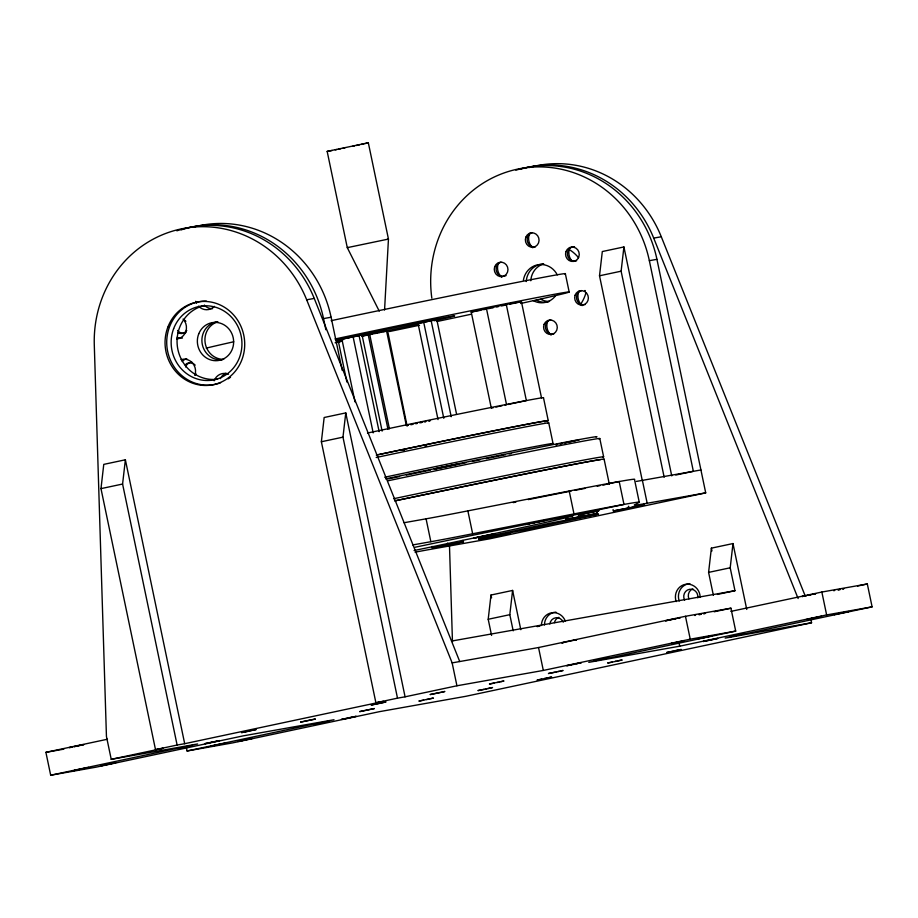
<?xml version="1.0" encoding="UTF-8"?>
<svg xmlns="http://www.w3.org/2000/svg" width="918" height="918" viewBox="0 0 918 918"><rect width="100%" height="100%" fill="white"/><g stroke="black" fill="none" stroke-linecap="round" stroke-linejoin="round"><path stroke-width="1.38" d="M384.562 310.032L388.452 239.07L368.325 142.772L327.164 151.378L347.279 247.653L379.26 311.145M111.227 759.324L163.083 748.296L155.509 749.639L100.98 488.628L103.768 464.382L125.376 459.792L184.69 743.695L383.472 701.409L375.898 702.763L321.369 441.753L324.157 417.506L345.765 412.905L405.079 696.819L456.934 685.78L543.318 670.438L690.244 639.18L735.708 631.102L730.923 608.198L685.459 616.288L538.533 647.534L452.149 662.888L306.669 299.784A116.953 110.447 79.9 0 0 180.961 228.972A116.953 110.447 79.9 0 0 94.29 344.961L106.442 736.431L111.227 759.324L197.611 743.97L50.685 775.228L45.9 752.335L107.463 739.231M184.69 743.695L177.117 745.049L122.587 484.038L125.376 459.792M405.079 696.819L397.505 698.162L342.976 437.152L345.765 412.905M491.578 635.44L488.204 619.271L490.992 595.036L512.6 590.435L520.804 629.691M513.185 630.838L509.811 614.681L512.6 590.435M642.267 480.447L599.511 275.79L602.311 251.543L623.919 246.953L671.746 475.903M664.173 477.257L621.119 271.189L623.919 246.953M713.366 595.289L708.593 572.396L711.381 548.149L732.989 543.559L746.747 609.437M717.417 594.428L734.974 590.699L730.2 567.794L732.989 543.559M541.517 397.873L521.424 301.712A140.351 1.469 -11.8 0 0 506.266 304.409L471.152 312.051L477.13 310.972M404.035 522.732L426.067 518.819A233.906 2.444 -11.8 0 0 467.87 510.878L569.206 491.015A279.68 2.926 -11.8 0 1 634.487 479.403L639.272 502.307L634.384 505.026A233.906 2.444 -11.8 0 0 647.179 503.259L705.712 492.863L656.932 259.324A116.953 110.447 79.9 0 0 515.87 170.197M376.472 332.798L386.65 330.583L368.175 334.508L387.97 429.268M598.743 510.764L578.179 515.044L598.788 510.741M101.336 765.692L115.978 762.629L101.473 765.681M244.911 740.034L237.739 741.457L252.381 738.393M349.666 717.75L356.092 716.338M561.908 642.852L564.157 642.325M665.619 620.798L667.868 620.27M387.694 331.146L385.916 331.398M350.653 337.422L362.036 334.955L382.129 431.116M368.347 142.795L365.307 143.541M438.035 419.583L418.023 323.4L436.796 319.544L456.59 414.316M380.878 703.085L385.778 701.983M430.232 694.536L444.874 691.472L441.787 692.195M406.708 425.504L407.902 425.218M252.324 738.393L245.198 739.816M356.035 716.338L348.909 717.75M386.501 330.629L406.307 425.39M387.878 239.242L388.452 239.07L347.279 247.653L348.415 247.504M346.866 382.014L338.421 341.599L342.678 340.463M491.75 408.051L493.322 407.672M593.82 514.114L597.492 513.265L566.073 519.37L584.158 516.134M451.599 544.34L463.521 541.769L432.091 547.874L450.199 544.626M506.828 534.253L510.488 533.427L479.093 539.509L497.177 536.273M613.362 510.936L644.47 504.923L613.362 510.936L613.086 509.547M404.023 449.877L402.428 450.256L404.161 449.809M802.734 596.367L802.011 596.551L802.837 596.413M577.835 440.192L579.074 439.883L577.319 440.181M842.976 588.886L843.94 588.645L842.563 588.886M355.002 401.889L341.898 339.178L362.025 334.955M430.186 420.685L429.188 420.914M815.7 593.739L812.728 594.382M557.846 444.243L555.723 444.748L557.478 444.461M82.379 744.957L83.928 744.59L81.886 744.957M803.25 596.252L806.429 595.553M364.102 143.805L361.256 144.436M495.904 407.087L498.107 406.605M453.917 464.978L457.52 464.129L439.791 467.721M575.873 440.64L573.922 441.065M574.312 640.316L576.561 639.8L573.739 640.316M678.023 618.262L680.272 617.734L677.45 618.262M694.788 615.496L695.534 615.335M410.53 424.621L412.652 424.162M559.532 443.864L562.355 443.256M542.033 521.034L545.74 520.173L525.188 524.453L540.84 521.286M490.614 534.746L494.32 533.897L473.757 538.178L489.42 535.01M71.914 747.034L69.298 747.631L72.097 747.126M705.299 613.408L704.06 613.683M578.707 663.301L581.346 662.693L566.716 665.734L569.94 665.137M605.983 658.458L608.623 657.839L601.439 659.262M499.346 406.33L502.043 405.745M439.079 467.882L434.191 469.006L435.637 468.765M453.274 465.116L449.568 465.908M81.289 745.198L78.019 745.898M564.96 642.152L568.85 641.326M668.671 620.086L672.573 619.26M500.895 681.684L503.982 680.984L489.409 684.013L494.182 683.095M430.358 698.759L433.445 698.047L418.872 701.088L423.646 700.17M559.991 671.184L563.09 670.473L548.448 673.525L554.747 672.297M548.562 677.748L551.649 677.048L544.615 678.425M356.287 145.503L359.661 144.78M425.068 421.81L425.849 421.637M840.452 589.436L838.547 589.849M188.477 746.311L192.424 745.427L185.241 746.839M577.858 663.485L576.447 663.794M681.11 641.521C694.18 638.595 660.96 645.549 674.558 642.898M701.627 637.941L697.714 638.825L704.863 637.425M221.158 744.142L225.105 743.247L217.922 744.659M324.869 722.076L328.816 721.181L321.633 722.604M741.067 634.499L745.014 633.604L730.395 636.644L740.596 634.602M838.019 613.706L834.106 614.59L848.725 611.537L838.49 613.603M599.511 275.79L621.119 271.189M436.796 319.544L426.193 321.793M501.63 305.923L506.908 304.799M509.547 304.237L521.424 301.712M100.98 488.628L122.587 484.038M321.369 441.753L342.976 437.152M505.003 405.113L506.564 404.781L486.471 308.62M507.884 404.494L526.358 400.569L506.266 304.409M571.662 441.547L569.194 442.074M597.228 486.196L599.97 485.611M606.832 484.142L619.191 481.514L623.976 504.418L564.937 516.972M675.797 475.042L693.354 471.313L649.347 260.678A116.953 110.447 79.9 0 0 521.367 168.407A116.953 110.447 79.9 0 0 431.827 298.212M592.454 514.401L585.558 515.847M505.474 534.551L498.577 535.997M705.712 492.863L489.65 538.82L431.104 549.228A233.906 2.444 -11.8 0 0 415.051 552.188M488.204 619.271L509.811 614.681M708.593 572.396L730.2 567.794M676.337 618.629L673.846 619.157M714.135 611.778L730.923 608.198M730.9 611.388L821.851 592.041L867.315 583.963L872.1 606.855L725.174 638.113L811.558 622.76L810.709 618.721M833.705 590.71L834.691 590.504M857.527 586.051L867.315 583.963M155.509 749.639L177.117 745.049M375.898 702.763L397.505 698.162M78.466 769.548L74.06 770.546L88.713 767.482L78.959 769.445M440.594 692.447L430.312 694.536M188.006 746.414L177.771 748.48L185.47 746.954M702.098 637.849L707.434 636.885M735.708 631.102L588.782 662.348L679.71 646.192L826.636 614.934L872.1 606.855M707.916 636.771L712.334 635.784L705.15 637.195M499.082 682.074L499.702 681.948M429.154 699.023L426.549 699.573M558.19 671.574L558.798 671.437M214.858 745.313L210.474 746.288L218.151 744.773M318.58 723.246L314.185 724.233L321.862 722.718M186.515 748.296L187.077 750.981L334.003 719.735L243.075 735.892L96.149 767.15L50.685 775.228M220.687 744.234L215.351 745.209M324.398 722.179L322.906 722.489M487.653 688.649L492.541 687.548L477.899 690.6L484.199 689.372M617.286 661.063L622.186 659.973L615.152 661.362M546.749 678.138L547.369 678.012M811.558 622.76L465.851 696.303L379.467 711.657L232.541 742.903L187.077 750.981M352.799 146.249L354.577 145.87M415.085 423.646L416.818 423.278M448.753 466.08L445.368 466.792M563.939 442.924L566.452 442.396M74.174 746.552L76.745 746.013M807.415 595.346L811.042 594.589M811.26 594.703L808.15 595.346M679.148 641.946L680.158 641.728M711.829 639.766L717.738 638.458L703.108 641.498L710.784 639.984M319.062 723.143L322.39 722.604M496.753 306.956L498.405 306.601M363.23 335.988L368.233 334.944M420.8 422.716L421.683 422.532M425.344 445.655L426.468 445.425M698.805 614.635L700.893 614.199M701.122 614.303L699.562 614.635M379.582 703.36L371.136 705.047L385.767 701.983M601.68 659.376L594.003 660.891L597.216 660.294M497.086 682.499L497.786 682.349M556.193 671.987L556.893 671.85M615.989 661.339L607.613 663.003L612.386 662.085M485.656 689.062L486.356 688.913M349.15 717.865L341.439 719.391L348.622 717.979M545.453 678.413L537.076 680.077L541.849 679.159M491.738 308L493.414 307.656M419.503 422.716L422.177 422.154M424.472 445.459L426.721 444.978M424.288 445.609L426.078 445.241M568.15 442.028L571.478 441.351M566.647 442.602L564.96 442.958M672.286 619.478L669.314 620.098M673.089 619.157L676.118 618.525M569.378 641.212L573.314 640.408M76.458 746.231L73.899 746.759M77.261 745.898L81.105 745.118M249.099 730.946L256.133 729.558L241.491 732.621L248.526 731.233M572.832 664.552L573.876 664.334M674.26 650.851L681.282 649.462L666.709 652.503L672.951 651.287M342.816 148.337L344.881 147.913M488.445 308.678L490.086 308.345M425.332 321.977L418.046 323.423M375.416 333.016L368.175 334.508M369.874 334.611L371.492 334.278M416.336 423.646L417.22 423.462M425.436 445.368L426.331 445.184M443.681 467.147L441.237 467.652M837.801 589.849L840.257 589.345M675.533 642.692L676.543 642.485M338.822 149.152L340.796 148.75M483.752 309.641L485.278 309.332M423.886 421.81L425.504 421.477M812.04 594.382L815.574 593.682M806.647 595.656L803.709 596.252M570.847 664.953L571.811 664.758M349.873 337.583L341.898 339.178M374.601 333.636L376.093 333.337M413.008 424.323L411.516 424.632M573.027 441.03L576.309 440.376M562.527 443.451L560.347 443.899M703.395 613.683L705.506 613.258M335.208 149.886L336.952 149.531M480.883 310.227L478.301 310.743M439.011 468.1L436.073 468.673M378.87 332.775L380.155 332.523M428.339 420.914L429.98 420.593M412.733 544.936L430.852 541.712A233.906 2.444 -11.8 0 0 472.655 533.771L573.991 513.908A279.68 2.926 -11.8 0 1 639.272 502.307M667.661 620.419L665.757 620.786M563.95 642.485L562.045 642.841M332.178 150.483L329.872 150.931M383.483 331.868L385.216 331.536M403.346 450.245L404.264 450.072M408.085 425.298L407.11 425.482M404.345 450.027L403.082 450.256M329 151.091L327.187 151.39M306.669 299.784L314.243 298.442L459.734 661.545M520.196 169.268A116.953 110.447 79.9 0 1 653.708 238.106L661.293 236.764L805.178 595.874M181.179 229.856A116.953 110.447 79.9 0 1 323.526 318.58L331.1 317.238L342.173 370.241M649.347 260.678L656.932 259.324M636.335 481.411A233.906 2.444 -11.8 0 0 642.393 480.366L700.927 469.97M451.564 641.062L734.974 590.699M537.122 626.615L539.933 626.11M45.9 752.335L63.812 749.145M387.694 331.123L407.11 426.021M653.708 238.106L798.132 598.547M821.851 592.041L826.636 614.934M711.381 548.149L711.966 550.961M685.459 616.288L690.244 639.18M678.861 642.152L679.71 646.192M642.393 480.366L647.179 503.259M643.805 503.546L644.103 504.98M628.646 506.243L628.945 507.665M628.245 506.851L628.543 508.285M565.339 273.644L569.16 291.958M599.798 438.506L603.631 456.82M604.101 459.149L609.357 484.337M596.826 511.888L597.125 513.323M581.668 514.585L581.966 516.019M581.266 515.205L581.564 516.639M569.206 491.015L573.991 513.908M548.746 422.923L553.049 443.52M566.108 517.901L566.406 519.324M471.221 312.017L491.314 408.177M538.533 647.534L543.318 670.438M494.687 534.735L494.986 536.169M494.286 535.355L494.584 536.778M479.127 538.04L479.425 539.474M490.992 595.036L491.578 597.836M431.116 320.554L451.197 416.715M467.87 510.878L472.655 533.771M423.691 322.138L443.784 418.298M462.856 540.392L463.154 541.827M447.709 543.089L448.007 544.512M447.307 543.697L447.605 545.131M432.149 546.394L432.447 547.828M426.067 518.819L430.852 541.712M452.149 662.888L456.934 685.78M369.633 334.118L389.427 428.89M359.053 335.506L379.145 431.667M353.086 336.699L373.178 432.86M323.526 318.58L325.856 329.734M543.49 397.724L548.241 420.651M449.499 546.164L452.471 641.889M414.982 547.266A145.021 1.515 -11.8 0 1 572.935 515.824A145.021 1.515 -11.8 0 1 414.075 550.536M222.351 359.787A19.186 18.108 79.9 0 1 202.04 342.816A19.186 18.108 79.9 0 1 217.727 321.713M223.705 359.363A19.186 18.108 79.9 0 1 205.184 343.102A19.186 18.108 79.9 0 1 217.566 321.851M186.033 332.477A7.252 6.851 79.9 0 1 177.553 330.457M185.539 366.971A7.252 6.851 79.9 0 1 192.275 362.38M195.224 226.654A116.953 110.447 79.9 0 1 331.1 317.238M182.166 361.52A11.808 11.154 79.9 0 1 186.767 358.617M185.092 364.939A7.252 6.851 79.9 0 1 195.213 365.146M196.004 373.833A7.252 6.851 79.9 0 1 195.224 374.911M181.018 359.638A11.808 11.154 79.9 0 1 192.505 363.012A11.808 11.154 79.9 0 1 194.857 375.336M212.528 308.712A11.808 11.154 79.9 0 1 204.324 305.189M214.376 306.348A11.808 11.154 79.9 0 1 198.563 306.21M196.555 303.353A11.808 11.154 79.9 0 1 195.729 301.299M220.366 378.664A11.808 11.154 79.9 0 1 226 373.201M214.146 380.786A11.808 11.154 79.9 0 1 228.548 374.223M182.475 338.031A11.808 11.154 79.9 0 1 177.094 337.262M186.767 330.423A7.252 6.851 79.9 0 1 177.828 332.637M184.266 319.992A7.252 6.851 79.9 0 1 185.884 321.277M183.095 319.062A11.808 11.154 79.9 0 1 185.884 331.295A11.808 11.154 79.9 0 1 176.715 339.063M548.264 301.884A19.186 18.108 79.9 0 1 536.227 300.06M526.232 281.574A19.186 18.108 79.9 0 1 543.708 263.971M555.528 295.848A19.186 18.108 79.9 0 1 533.197 300.599M523.398 280.242A19.186 18.108 79.9 0 1 538.269 264.717A19.186 18.108 79.9 0 1 557.272 274.861M549.526 301.448A19.186 18.108 79.9 0 1 540.771 299.257M530.776 280.759A19.186 18.108 79.9 0 1 543.399 263.948M585.191 304.558A7.252 6.851 79.9 0 1 576.734 299.371A7.252 6.851 79.9 0 1 581.484 290.547M584.8 290.513A7.252 6.851 79.9 0 1 585.397 290.696M582.15 305.625A11.808 11.154 79.9 0 1 579.097 291.04M535.504 246.816A7.252 6.851 79.9 0 1 527.402 241.457A7.252 6.851 79.9 0 1 531.947 232.77M532.83 247.78A11.808 11.154 79.9 0 1 529.789 233.206M553.726 334.049A7.252 6.851 79.9 0 1 545.544 328.369A7.252 6.851 79.9 0 1 550.766 319.843M551.052 335.013A11.808 11.154 79.9 0 1 548.012 320.439M506.093 275.595A7.252 6.851 79.9 0 1 496.546 271.636A7.252 6.851 79.9 0 1 501.079 262.1M501.744 277.167A11.808 11.154 79.9 0 1 498.692 262.594M576.665 260.758A7.252 6.851 79.9 0 1 567.45 254.952A7.252 6.851 79.9 0 1 574.53 246.713M572.166 261.182A11.808 11.154 79.9 0 1 569.986 247.435M342.368 340.796A140.351 1.469 -11.8 0 1 338.421 341.599M367.487 433.044A140.351 1.469 -11.8 0 1 543.318 397.827M377.505 454.823A140.351 1.469 -11.8 0 1 544.535 421.741M334.978 338.994A187.134 1.962 -11.8 0 1 541.804 296.652A187.134 1.962 -11.8 0 1 520.632 303.491M470.659 314.346A187.134 1.962 -11.8 0 1 437.06 321.507M419.56 325.213A187.134 1.962 -11.8 0 1 389.427 331.536M340.635 341.668A187.134 1.962 -11.8 0 1 335.104 342.804M206.229 348.129A187.134 1.962 -11.8 0 1 233.723 341.771M331.146 320.669A187.134 1.962 -11.8 0 1 564.788 273.954M513.323 502.616A187.134 1.962 -11.8 0 1 515.87 502.1M528.252 499.599A187.134 1.962 -11.8 0 1 571.065 491.084M574.966 490.327A187.134 1.962 -11.8 0 1 584.892 488.422M602.931 485.129A187.134 1.962 -11.8 0 1 605.031 484.784M394.556 500.918A187.134 1.962 -11.8 0 1 603.355 459.47M388.417 480.699A187.134 1.962 -11.8 0 1 598.869 438.919M393.57 498.738A187.134 1.962 -11.8 0 1 602.701 457.233M376.185 457.497A140.351 1.469 -11.8 0 1 548.046 423.198M384.665 477.222A140.351 1.469 -11.8 0 1 550.972 444.197M426.273 445.609A31.384 29.215 -40.8 0 1 425.895 445.769M376.288 455.11A138.01 1.446 -11.8 0 1 545.292 421.385M388.406 478.84A138.01 1.446 -11.8 0 1 399.537 476.499M406.376 475.065A138.01 1.446 -11.8 0 1 430.485 470.027M434.684 469.155A138.01 1.446 -11.8 0 1 465.965 462.718M472.449 461.387A138.01 1.446 -11.8 0 1 480.022 459.849M486.15 458.61A138.01 1.446 -11.8 0 1 505.439 454.731M509.088 454.008A138.01 1.446 -11.8 0 1 511.441 453.538M385.686 478.909A184.793 1.939 -11.8 0 1 596.115 437.094M395.692 500.7A184.793 1.939 -11.8 0 1 600.556 459.631M679.217 601.049A13.104 12.37 79.9 0 1 689.888 583.619M676.187 601.588A13.104 12.37 79.9 0 1 685.539 584.307A13.104 12.37 79.9 0 1 700.17 597.423M544.454 624.963A13.104 12.37 79.9 0 1 555.918 612.122M541.425 625.502A13.104 12.37 79.9 0 1 551.58 612.811A13.104 12.37 79.9 0 1 565.419 621.337M684.61 600.154A7.482 7.069 79.9 0 1 689.533 589.299A7.482 7.069 79.9 0 1 697.829 597.859M688.925 598.869A7.482 7.069 79.9 0 1 692.86 588.828M549.836 623.988A7.482 7.069 79.9 0 1 563.285 622.175M554.472 622.656A7.482 7.069 79.9 0 1 558.901 617.321M568.781 249.271A37.431 35.343 79.9 0 1 578.592 257.751M585.936 292.865A37.431 35.343 79.9 0 1 580.348 304.638M529.066 167.546A116.953 110.447 79.9 0 1 661.293 236.764M220.607 382.76A42.102 39.761 79.9 0 1 167.374 349.942A42.102 39.761 79.9 0 1 206.401 301.115M230.533 377.195A42.102 39.761 79.9 0 1 228.203 378.87M217.623 379.168A37.431 35.343 79.9 0 1 177.633 348.14A37.431 35.343 79.9 0 1 204.806 305.464M176.887 230.808A116.953 110.447 79.9 0 1 314.243 298.442M335.54 340.28A70.17 0.734 -11.8 0 1 433.87 319.716A70.17 0.734 -11.8 0 1 434.065 320.749M417.759 324.284A70.17 0.734 -11.8 0 1 361.566 336.057M342.058 340.004A70.17 0.734 -11.8 0 1 336.929 341.026M205.081 743.626L219.7 740.574L205.139 743.603M806.83 619.432L821.449 616.391L806.83 619.432M478.611 538.579L523.903 530.156L598.49 514.069L549.389 523.306L478.611 538.579M300.656 722.087L315.241 719.058L300.656 722.087M359.764 711.588L374.337 708.558L359.764 711.588M198.747 333.831A19.186 18.108 79.9 0 0 217.807 360.602A19.186 18.108 79.9 0 0 229.925 330.25A19.186 18.108 79.9 0 0 198.747 333.831M525.876 237.119A7.252 6.851 79.9 0 0 533.083 247.229A7.252 6.851 79.9 0 0 537.661 235.765A7.252 6.851 79.9 0 0 525.876 237.119M494.676 266.794A7.252 6.851 79.9 0 0 502.284 276.582A7.252 6.851 79.9 0 0 506.38 264.9A7.252 6.851 79.9 0 0 494.676 266.794M544.099 324.352A7.252 6.851 79.9 0 0 551.305 334.462A7.252 6.851 79.9 0 0 555.883 322.998A7.252 6.851 79.9 0 0 544.099 324.352M575.081 295.252A7.252 6.851 79.9 0 0 582.689 305.04A7.252 6.851 79.9 0 0 586.786 293.358A7.252 6.851 79.9 0 0 575.081 295.252M565.993 251.566A7.252 6.851 79.9 0 0 573.52 261.423A7.252 6.851 79.9 0 0 577.709 249.788A7.252 6.851 79.9 0 0 565.993 251.566M167.845 327.198A42.102 39.761 79.9 0 0 210.692 385.147A42.102 39.761 79.9 0 0 236.098 317.995A42.102 39.761 79.9 0 0 167.845 327.198M173.628 328.701A37.431 35.343 79.9 0 0 211.714 380.213A37.431 35.343 79.9 0 0 234.297 320.531A37.431 35.343 79.9 0 0 173.628 328.701"/></g></svg>
